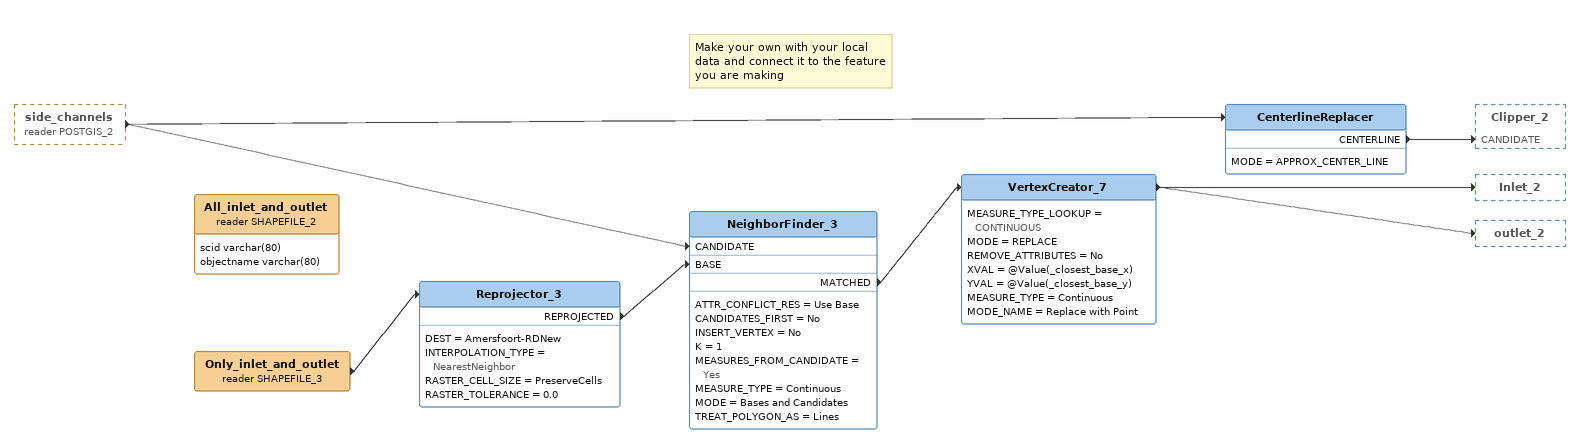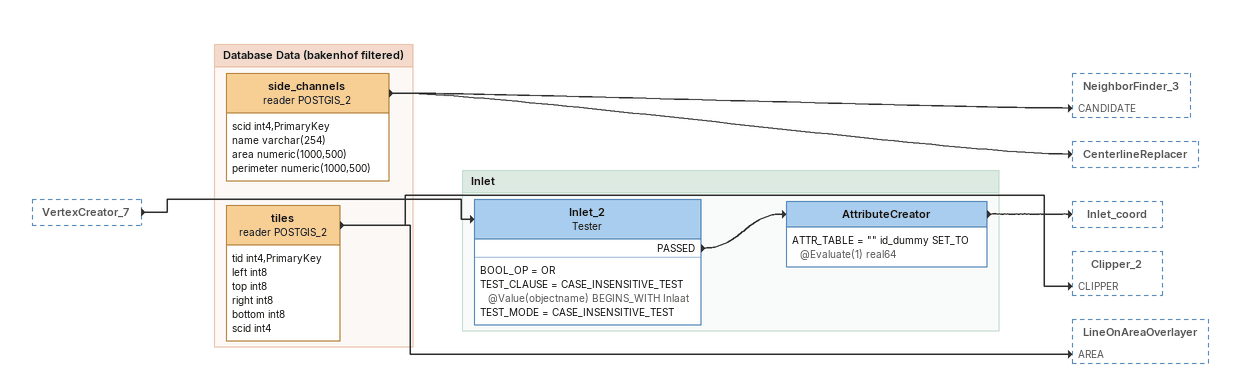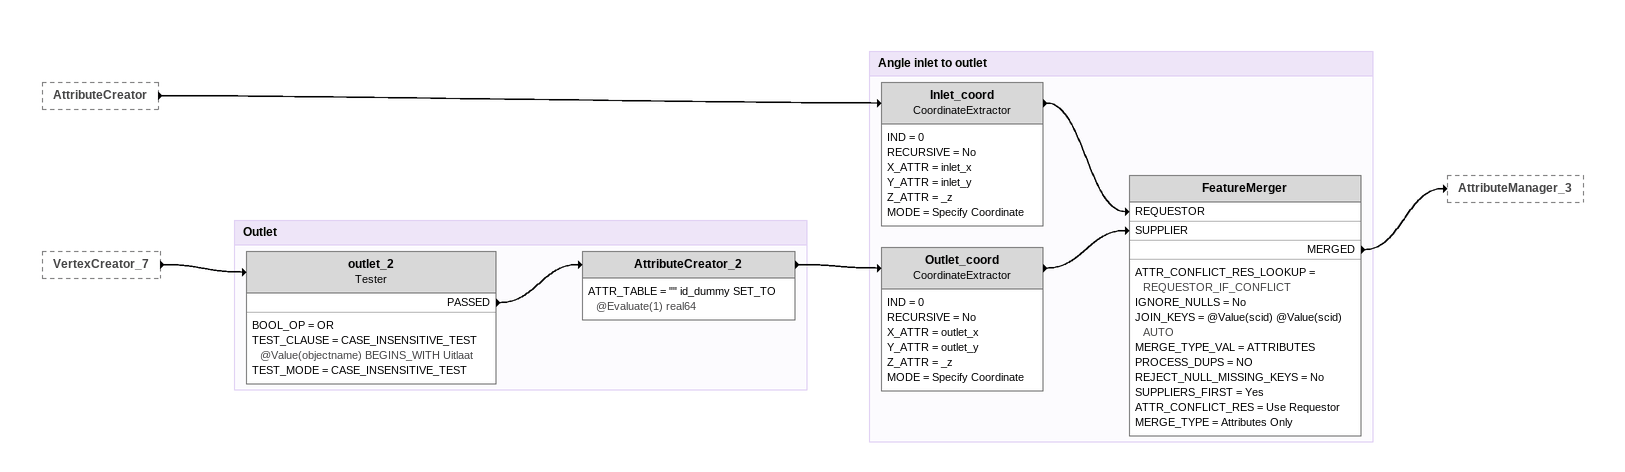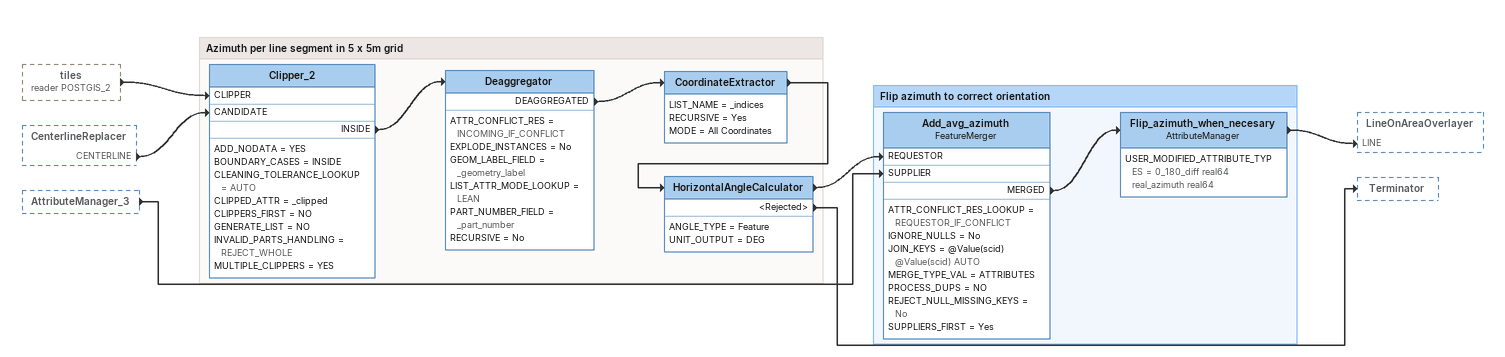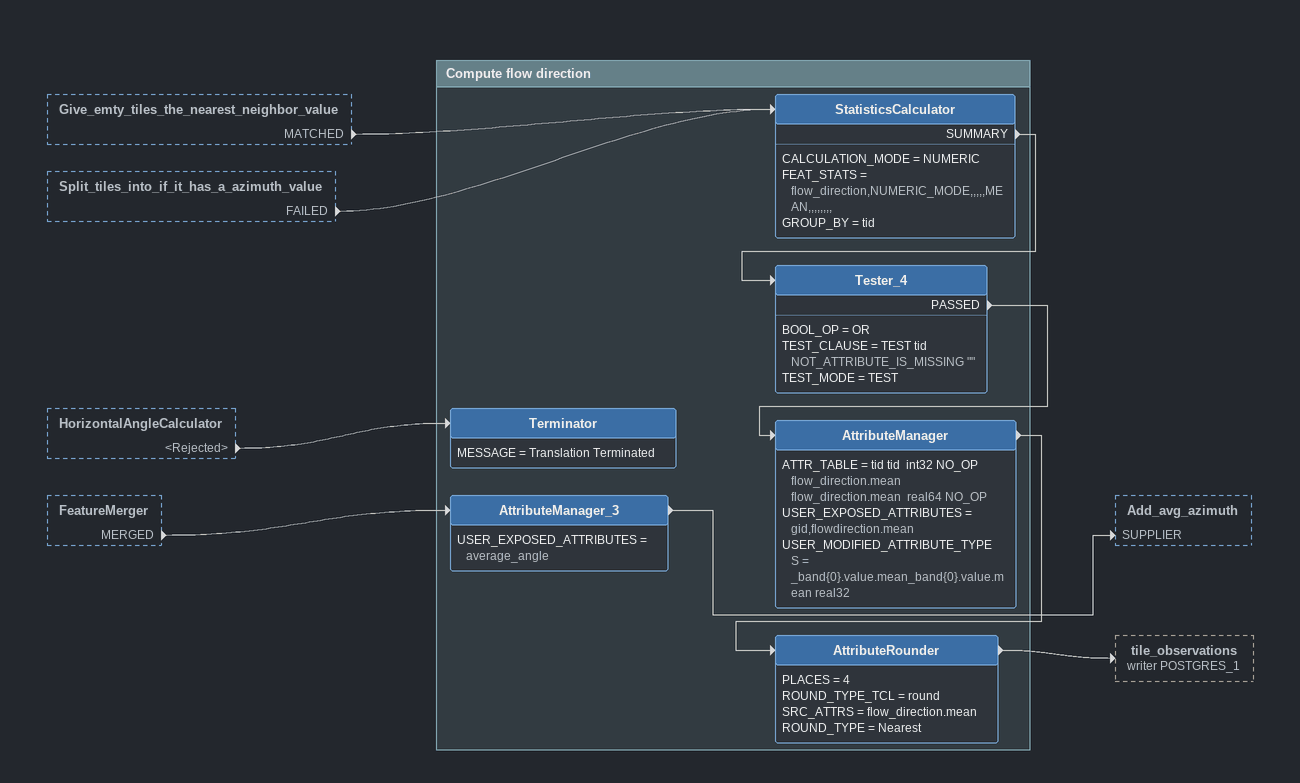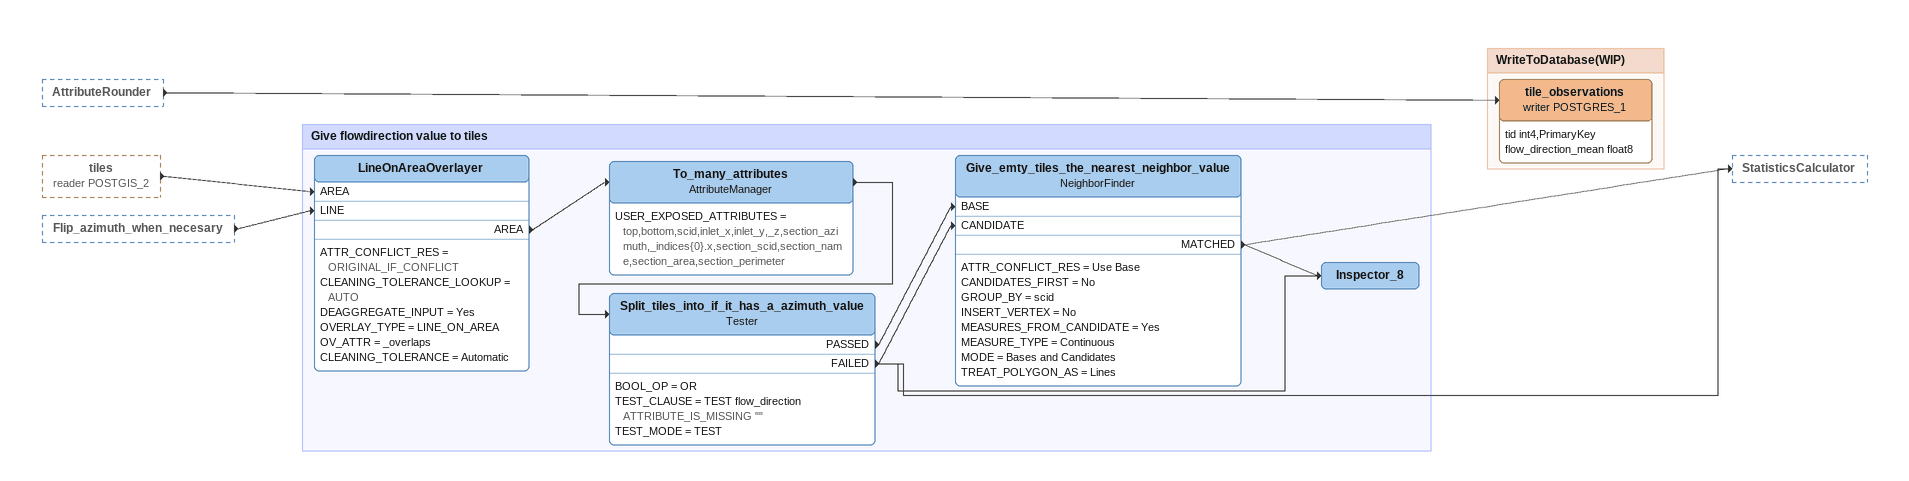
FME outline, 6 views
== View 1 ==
side_channels (reader POSTGIS_2) [outside]
    -> NeighborFinder_3 [CANDIDATE]
    -> CenterlineReplacer
All_inlet_and_outlet (reader SHAPEFILE_2)
    attributes: scid varchar(80), objectname varchar(80)
Only_inlet_and_outlet (reader SHAPEFILE_3)
    -> Reprojector_3
Reprojector_3
    DEST = Amersfoort-RDNew
    INTERPOLATION_TYPE = NearestNeighbor
    RASTER_CELL_SIZE = PreserveCells
    RASTER_TOLERANCE = 0.0
    REPROJECTED -> NeighborFinder_3 [BASE]
CenterlineReplacer
    MODE = APPROX_CENTER_LINE
    CENTERLINE -> Clipper_2 [CANDIDATE]
NeighborFinder_3
    ATTR_CONFLICT_RES = Use Base
    CANDIDATES_FIRST = No
    INSERT_VERTEX = No
    K = 1
    MEASURES_FROM_CANDIDATE = Yes
    MEASURE_TYPE = Continuous
    MODE = Bases and Candidates
    TREAT_POLYGON_AS = Lines
    MATCHED -> VertexCreator_7
Note: Make your own with your local data and connect it to the feature you are making
VertexCreator_7
    MEASURE_TYPE_LOOKUP = CONTINUOUS
    MODE = REPLACE
    REMOVE_ATTRIBUTES = No
    XVAL = @Value(_closest_base_x)
    YVAL = @Value(_closest_base_y)
    MEASURE_TYPE = Continuous
    MODE_NAME = Replace with Point
    -> Inlet_2
    -> outlet_2

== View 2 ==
VertexCreator_7 [outside]
    -> Inlet_2

Bookmark: Database Data (bakenhof filtered)
side_channels (reader POSTGIS_2)
    attributes: scid int4,PrimaryKey, name varchar(254), area numeric(1000,500), perimeter numeric(1000,500)
    -> NeighborFinder_3 [CANDIDATE]
    -> CenterlineReplacer
tiles (reader POSTGIS_2)
    attributes: tid int4,PrimaryKey, left int8, top int8, right int8, bottom int8, scid int4
    -> Clipper_2 [CLIPPER]
    -> LineOnAreaOverlayer [AREA]

Bookmark: Inlet
Inlet_2: Tester
    BOOL_OP = OR
    TEST_CLAUSE = CASE_INSENSITIVE_TEST @Value(objectname) BEGINS_WITH Inlaat
    TEST_MODE = CASE_INSENSITIVE_TEST
    PASSED -> AttributeCreator
AttributeCreator
    ATTR_TABLE = "" id_dummy SET_TO @Evaluate(1) real64
    -> Inlet_coord

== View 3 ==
AttributeCreator [outside]
    -> Inlet_coord
VertexCreator_7 [outside]
    -> outlet_2

Bookmark: Angle inlet to outlet
Inlet_coord: CoordinateExtractor
    IND = 0
    RECURSIVE = No
    X_ATTR = inlet_x
    Y_ATTR = inlet_y
    Z_ATTR = _z
    MODE = Specify Coordinate
    -> FeatureMerger [REQUESTOR]
Outlet_coord: CoordinateExtractor
    IND = 0
    RECURSIVE = No
    X_ATTR = outlet_x
    Y_ATTR = outlet_y
    Z_ATTR = _z
    MODE = Specify Coordinate
    -> FeatureMerger [SUPPLIER]
FeatureMerger
    ATTR_CONFLICT_RES_LOOKUP = REQUESTOR_IF_CONFLICT
    IGNORE_NULLS = No
    JOIN_KEYS = @Value(scid) @Value(scid) AUTO
    MERGE_TYPE_VAL = ATTRIBUTES
    PROCESS_DUPS = NO
    REJECT_NULL_MISSING_KEYS = No
    SUPPLIERS_FIRST = Yes
    ATTR_CONFLICT_RES = Use Requestor
    MERGE_TYPE = Attributes Only
    MERGED -> AttributeManager_3

Bookmark: Outlet
outlet_2: Tester
    BOOL_OP = OR
    TEST_CLAUSE = CASE_INSENSITIVE_TEST @Value(objectname) BEGINS_WITH Uitlaat
    TEST_MODE = CASE_INSENSITIVE_TEST
    PASSED -> AttributeCreator_2
AttributeCreator_2
    ATTR_TABLE = "" id_dummy SET_TO @Evaluate(1) real64
    -> Outlet_coord

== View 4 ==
tiles (reader POSTGIS_2) [outside]
    -> Clipper_2 [CLIPPER]
CenterlineReplacer [outside]
    CENTERLINE -> Clipper_2 [CANDIDATE]
AttributeManager_3 [outside]
    -> Add_avg_azimuth [SUPPLIER]

Bookmark: Azimuth per line segment in 5 x 5m grid
Clipper_2
    ADD_NODATA = YES
    BOUNDARY_CASES = INSIDE
    CLEANING_TOLERANCE_LOOKUP = AUTO
    CLIPPED_ATTR = _clipped
    CLIPPERS_FIRST = NO
    GENERATE_LIST = NO
    INVALID_PARTS_HANDLING = REJECT_WHOLE
    MULTIPLE_CLIPPERS = YES
    INSIDE -> Deaggregator
Deaggregator
    ATTR_CONFLICT_RES = INCOMING_IF_CONFLICT
    EXPLODE_INSTANCES = No
    GEOM_LABEL_FIELD = _geometry_label
    LIST_ATTR_MODE_LOOKUP = LEAN
    PART_NUMBER_FIELD = _part_number
    RECURSIVE = No
    DEAGGREGATED -> CoordinateExtractor
CoordinateExtractor
    LIST_NAME = _indices
    RECURSIVE = Yes
    MODE = All Coordinates
    -> HorizontalAngleCalculator
HorizontalAngleCalculator
    ANGLE_TYPE = Feature
    UNIT_OUTPUT = DEG
    -> Add_avg_azimuth [REQUESTOR]
    <Rejected> -> Terminator

Bookmark: Flip azimuth to correct orientation
Add_avg_azimuth: FeatureMerger
    ATTR_CONFLICT_RES_LOOKUP = REQUESTOR_IF_CONFLICT
    IGNORE_NULLS = No
    JOIN_KEYS = @Value(scid) @Value(scid) AUTO
    MERGE_TYPE_VAL = ATTRIBUTES
    PROCESS_DUPS = NO
    REJECT_NULL_MISSING_KEYS = No
    SUPPLIERS_FIRST = Yes
    MERGED -> Flip_azimuth_when_necesary
Flip_azimuth_when_necesary: AttributeManager
    USER_MODIFIED_ATTRIBUTE_TYPES = 0_180_diff real64 real_azimuth real64
    -> LineOnAreaOverlayer [LINE]

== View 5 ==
Give_emty_tiles_the_nearest_neighbor_value [outside]
    MATCHED -> StatisticsCalculator
Split_tiles_into_if_it_has_a_azimuth_value [outside]
    FAILED -> StatisticsCalculator
HorizontalAngleCalculator [outside]
    <Rejected> -> Terminator
FeatureMerger [outside]
    MERGED -> AttributeManager_3

Bookmark: Compute flow direction
AttributeManager_3
    USER_EXPOSED_ATTRIBUTES = average_angle
    -> Add_avg_azimuth [SUPPLIER]
StatisticsCalculator
    CALCULATION_MODE = NUMERIC
    FEAT_STATS = flow_direction,NUMERIC_MODE,,,,,MEAN,,,,,,,,
    GROUP_BY = tid
    SUMMARY -> Tester_4
Tester_4
    BOOL_OP = OR
    TEST_CLAUSE = TEST tid NOT_ATTRIBUTE_IS_MISSING ""
    TEST_MODE = TEST
    PASSED -> AttributeManager
AttributeManager
    ATTR_TABLE = tid tid  int32 NO_OP flow_direction.mean flow_direction.mean  real64 NO_OP
    USER_EXPOSED_ATTRIBUTES = gid,flowdirection.mean
    USER_MODIFIED_ATTRIBUTE_TYPES = _band{0}.value.mean_band{0}.value.mean real32
    -> AttributeRounder
AttributeRounder
    PLACES = 4
    ROUND_TYPE_TCL = round
    SRC_ATTRS = flow_direction.mean
    ROUND_TYPE = Nearest
    -> tile_observations (writer POSTGRES_1)
Terminator
    MESSAGE = Translation Terminated

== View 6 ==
AttributeRounder [outside]
    -> tile_observations (writer POSTGRES_1)
tiles (reader POSTGIS_2) [outside]
    -> LineOnAreaOverlayer [AREA]
Flip_azimuth_when_necesary [outside]
    -> LineOnAreaOverlayer [LINE]

Bookmark: Give flowdirection value to tiles
LineOnAreaOverlayer
    ATTR_CONFLICT_RES = ORIGINAL_IF_CONFLICT
    CLEANING_TOLERANCE_LOOKUP = AUTO
    DEAGGREGATE_INPUT = Yes
    OVERLAY_TYPE = LINE_ON_AREA
    OV_ATTR = _overlaps
    CLEANING_TOLERANCE = Automatic
    AREA -> To_many_attributes
To_many_attributes: AttributeManager
    USER_EXPOSED_ATTRIBUTES = top,bottom,scid,inlet_x,inlet_y,_z,section_azimuth,_indices{0}.x,section_scid,section_name,section_area,section_perimeter
    -> Split_tiles_into_if_it_has_a_azimuth_value
Split_tiles_into_if_it_has_a_azimuth_value: Tester
    BOOL_OP = OR
    TEST_CLAUSE = TEST flow_direction ATTRIBUTE_IS_MISSING ""
    TEST_MODE = TEST
    PASSED -> Give_emty_tiles_the_nearest_neighbor_value [BASE]
    FAILED -> Give_emty_tiles_the_nearest_neighbor_value [CANDIDATE]
    FAILED -> Inspector_8
    FAILED -> StatisticsCalculator
Give_emty_tiles_the_nearest_neighbor_value: NeighborFinder
    ATTR_CONFLICT_RES = Use Base
    CANDIDATES_FIRST = No
    GROUP_BY = scid
    INSERT_VERTEX = No
    MEASURES_FROM_CANDIDATE = Yes
    MEASURE_TYPE = Continuous
    MODE = Bases and Candidates
    TREAT_POLYGON_AS = Lines
    MATCHED -> Inspector_8
    MATCHED -> StatisticsCalculator
Inspector_8

Bookmark: WriteToDatabase(WIP)
tile_observations (writer POSTGRES_1)
    attributes: tid int4,PrimaryKey, flow_direction_mean float8
